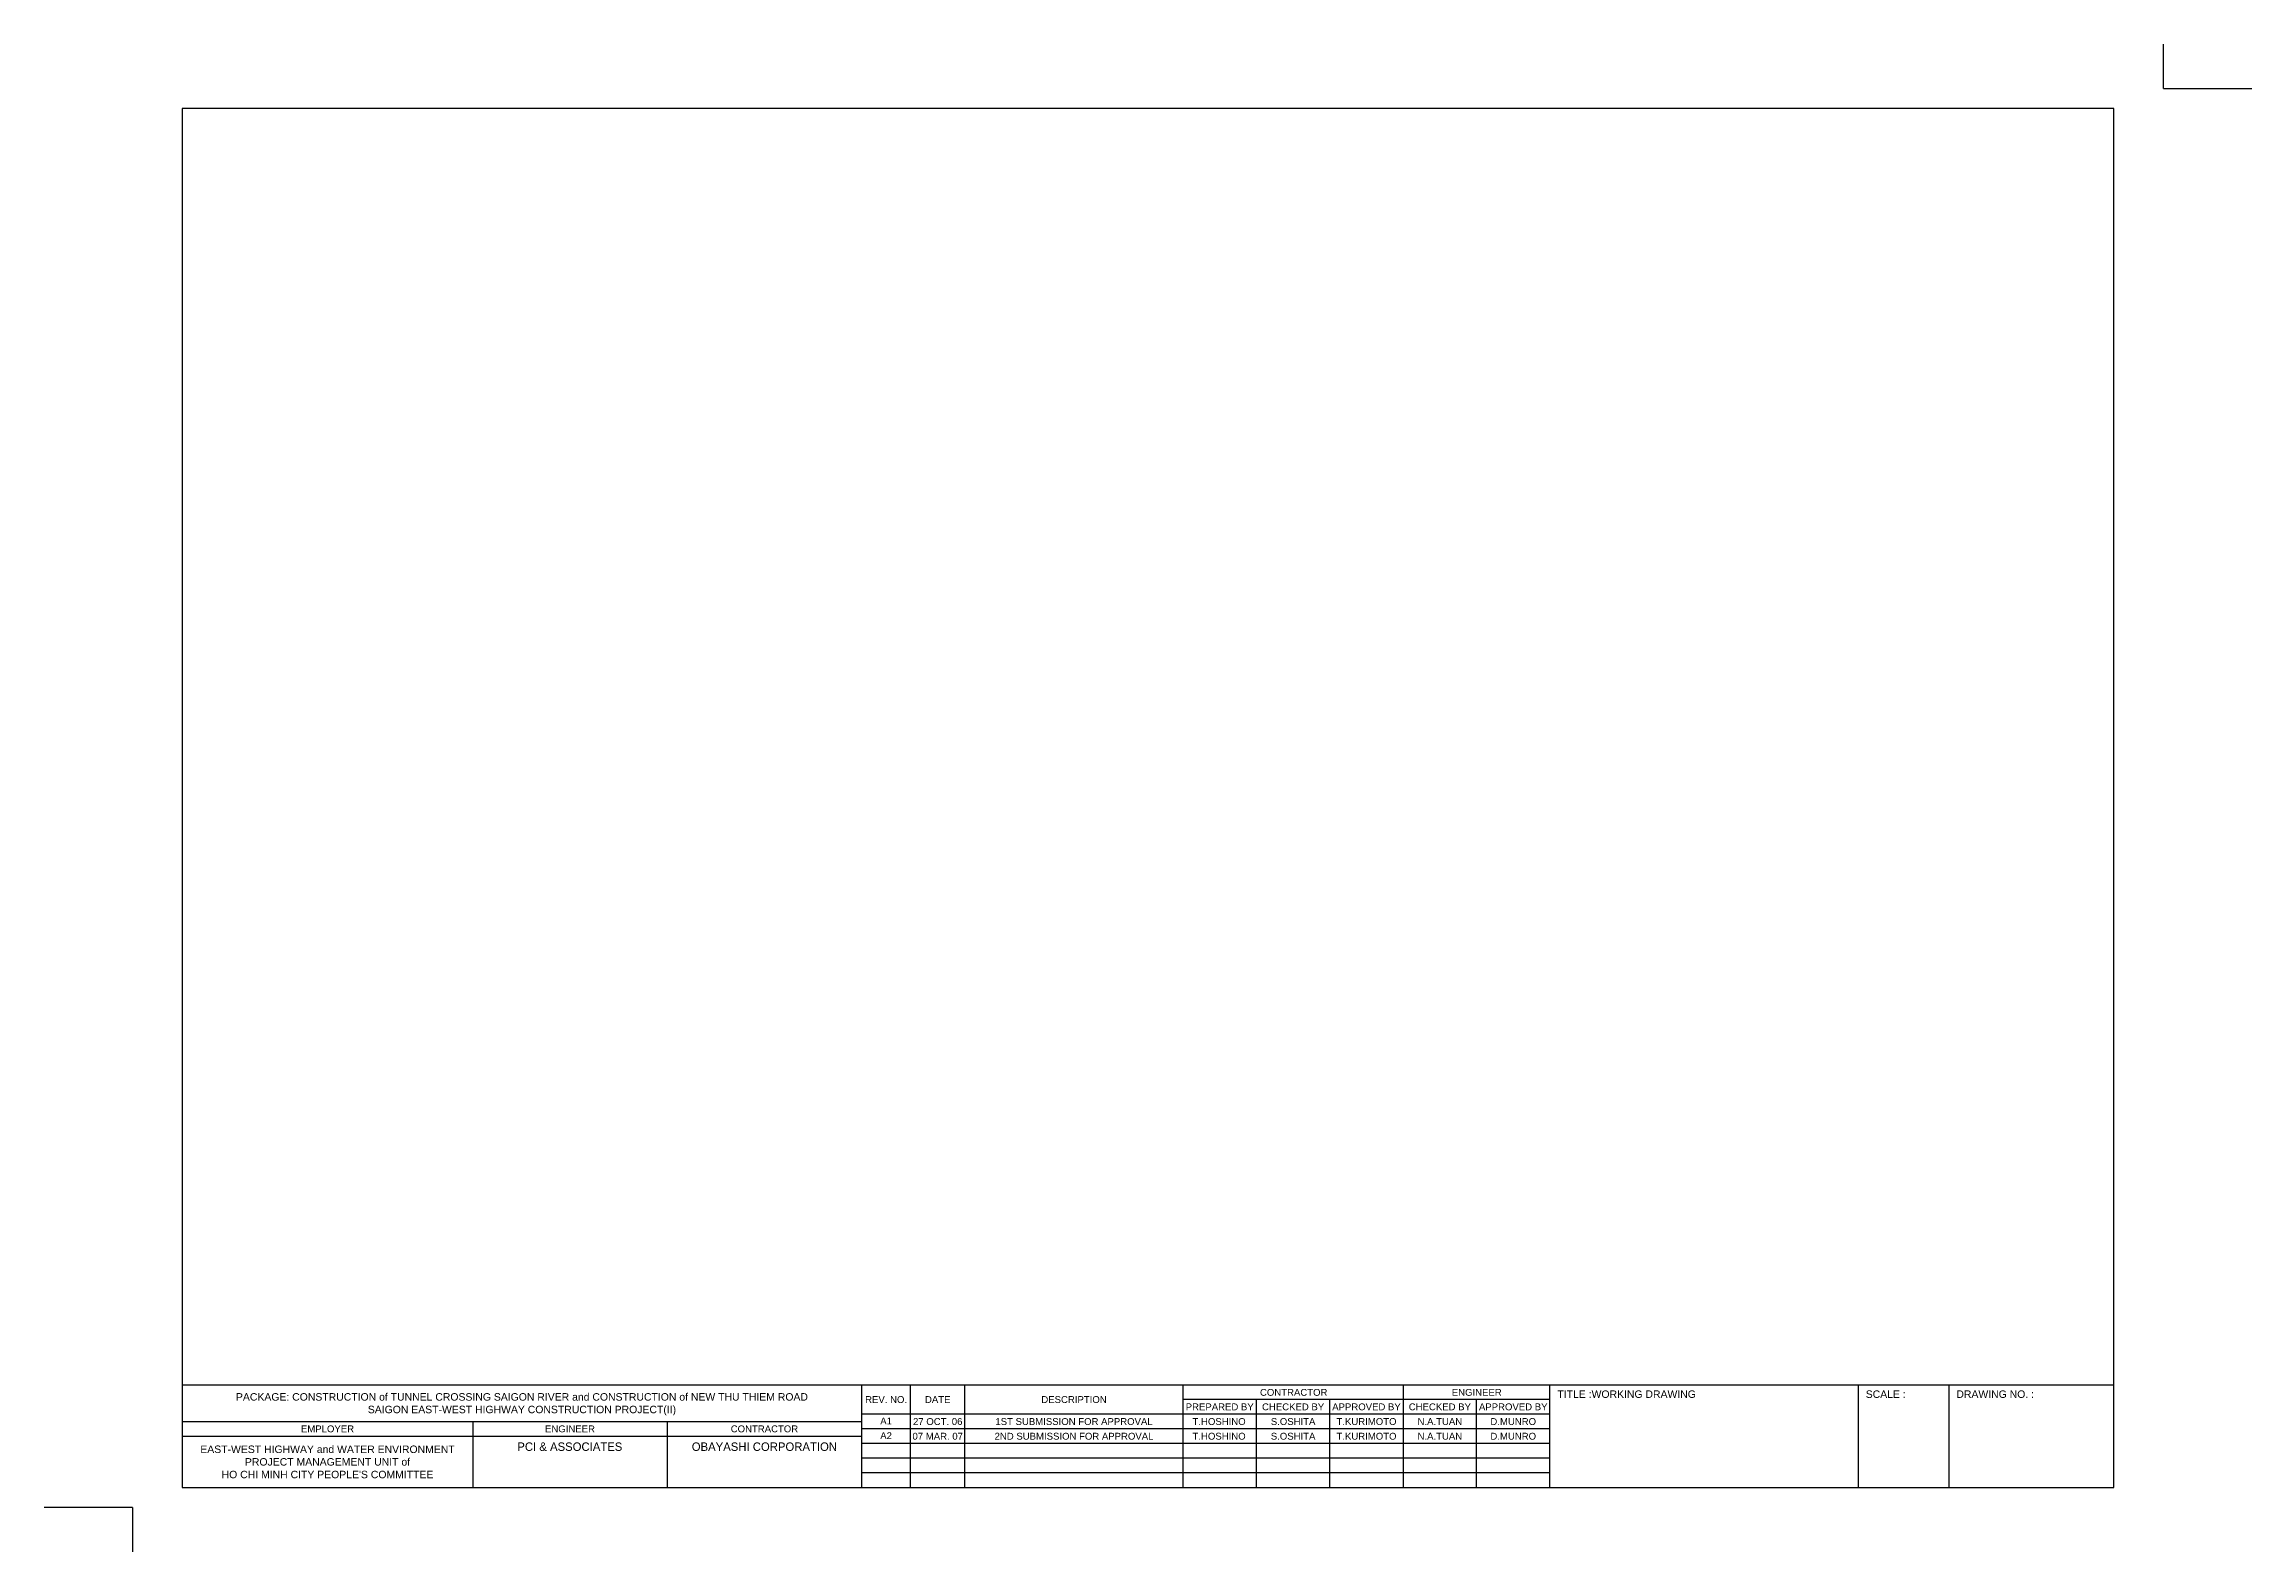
# Model space of a CAD drawing. Header units: inches. Extents: x -1170 to -726, y 269 to 572.
import ezdxf
from ezdxf.enums import TextEntityAlignment as Align

# ---------------------------------------------------------------- set-up
doc = ezdxf.new("R2010")
doc.units = ezdxf.units.IN
doc.header["$MEASUREMENT"] = 0
for name, color, linetype in [('D-FRM', 1, 'Continuous'), ('M-F', 5, 'Continuous'), ('text', 7, 'Continuous')]:
    doc.layers.add(name, color=color, linetype=linetype)
doc.styles.add('Arial1.40mm', font='ARIAL.TTF', dxfattribs={"height": 1.4})
doc.styles.add('Arial2.25mm', font='ARIAL.TTF', dxfattribs={"height": 2.25})

msp = doc.modelspace()

# ---------------------------------------------------------------- linework, layer by layer
at = {"layer": 'D-FRM'}
for p, q in [((-995.51, 281.6), (-995.51, 302.23)), ((-984.58, 281.6), (-984.58, 302.23)), ((-940.76, 281.6), (-940.76, 302.23)), ((-867.07, 299.28), (-940.76, 299.28)), ((-926.03, 281.6), (-926.03, 299.28)), ((-911.29, 281.6), (-911.29, 299.28)), ((-881.81, 281.6), (-881.81, 299.28)), ((-1141.81, 294.86), (-1005.34, 294.86)), ((-1083.45, 294.86), (-1083.45, 281.6)), ((-1044.39, 294.86), (-1044.39, 281.6)), ((-867.07, 293.39), (-1005.34, 293.39)), ((-1141.81, 291.91), (-1005.34, 291.91)), ((-867.07, 290.44), (-1005.34, 290.44)), ((-867.07, 287.49), (-1005.34, 287.49)), ((-867.07, 284.54), (-1005.34, 284.54))]:
    msp.add_line(p, q, dxfattribs=at)
at = {"layer": 'DEFPOINTS'}
for p, q in [((-743.81, 562.6), (-743.81, 571.51)), ((-743.81, 562.6), (-726.07, 562.6)), ((-1151.81, 277.6), (-1169.55, 277.6)), ((-1151.81, 277.6), (-1151.81, 268.69))]:
    msp.add_line(p, q, dxfattribs=at)
at = {"layer": 'M-F'}
for p, q in [((-1141.81, 302.23), (-753.81, 302.23)), ((-1005.34, 302.23), (-1005.34, 281.6)), ((-896.55, 302.23), (-896.55, 281.6)), ((-867.07, 281.6), (-867.07, 302.23)), ((-805.13, 302.23), (-805.13, 281.6)), ((-786.92, 302.23), (-786.92, 281.6)), ((-867.07, 296.34), (-1005.34, 296.34))]:
    msp.add_line(p, q, dxfattribs=at)
msp.add_lwpolyline([(-1141.81, 281.6), (-753.81, 281.6), (-753.81, 558.6), (-1141.81, 558.6)], close=True, dxfattribs=at)

# ---------------------------------------------------------------- texts
at = {"layer": 'text', "style": 'Arial1.40mm'}
for s, height, p in [('PACKAGE: CONSTRUCTION of TUNNEL CROSSING SAIGON RIVER and CONSTRUCTION of NEW THU THIEM ROAD', 1.5, (-1073.57, 299.81)), ('SAIGON EAST-WEST HIGHWAY CONSTRUCTION PROJECT(II)', 1.5, (-1073.57, 297.28)), ('REV. NO.', 1.375, (-1000.42, 299.28)), ('DATE', 1.375, (-990.05, 299.28)), ('DESCRIPTION', 1.375, (-962.67, 299.28)), ('PREPARED BY', 1.375, (-933.4, 297.81)), ('CHECKED BY', 1.375, (-918.66, 297.81)), ('APPROVED BY', 1.375, (-903.92, 297.81)), ('CHECKED BY', 1.375, (-889.18, 297.81)), ('APPROVED BY', 1.375, (-874.44, 297.81)), ('EMPLOYER', 1.375, (-1112.63, 293.39)), ('ENGINEER', 1.375, (-1063.92, 293.39)), ('CONTRACTOR', 1.375, (-1024.86, 293.39)), ('A1', 1.375, (-1000.42, 294.96)), ('A2', 1.375, (-1000.42, 292.01)), ('27 OCT. 06', 1.375, (-990.05, 294.86)), ('1ST SUBMISSION FOR APPROVAL', 1.375, (-962.67, 294.86)), ('T.HOSHINO', 1.375, (-933.53, 294.86)), ('S.OSHITA', 1.375, (-918.66, 294.86)), ('T.KURIMOTO', 1.375, (-903.92, 294.86)), ('N.A.TUAN', 1.375, (-889.18, 294.86)), ('D.MUNRO', 1.375, (-874.44, 294.86)), ('EAST-WEST HIGHWAY and WATER ENVIRONMENT', 1.5, (-1112.63, 289.29)), ('07 MAR. 07', 1.375, (-990.05, 291.91)), ('2ND SUBMISSION FOR APPROVAL', 1.375, (-962.67, 291.91)), ('T.HOSHINO', 1.375, (-933.53, 291.91)), ('S.OSHITA', 1.375, (-918.66, 291.91)), ('T.KURIMOTO', 1.375, (-903.92, 291.91)), ('N.A.TUAN', 1.375, (-889.18, 291.91)), ('D.MUNRO', 1.375, (-874.44, 291.91)), ("HO CHI MINH CITY PEOPLE'S COMMITTEE", 1.5, (-1112.63, 284.22)), ('PROJECT MANAGEMENT UNIT of', 1.5, (-1112.63, 286.76))]:
    msp.add_text(s, height=height, dxfattribs=at).set_placement(p, align=Align.MIDDLE_CENTER)
for s, p in [('CONTRACTOR', (-918.54, 300.72)), ('ENGINEER', (-881.77, 300.72))]:
    msp.add_text(s, height=1.375, dxfattribs=at).set_placement(p, align=Align.MIDDLE)
at = {"layer": 'text'}
for s, insert, char_height, attachment_point, style in [('TITLE :WORKING DRAWING', (-865.57, 301.11), 1.5, 1, 'Arial1.40mm'), ('SCALE :', (-803.63, 301.11), 1.5, 1, 'Arial1.40mm'), ('DRAWING NO. :', (-785.42, 301.11), 1.5, 1, 'Arial1.40mm'), ('{\\fMS UI Gothic|b0|i0|c0|p17;PCI & ASSOCIATES}', (-1063.95, 289.8), 1.7, 5, 'Arial2.25mm'), ('{\\fMS UI Gothic|b0|i0|c0|p17;OBAYASHI CORPORATION}', (-1024.87, 289.8), 1.7, 5, 'Arial2.25mm')]:
    msp.add_mtext(s, dxfattribs=dict(at, insert=insert, char_height=char_height, attachment_point=attachment_point, style=style))

doc.saveas('drawing.dxf')
